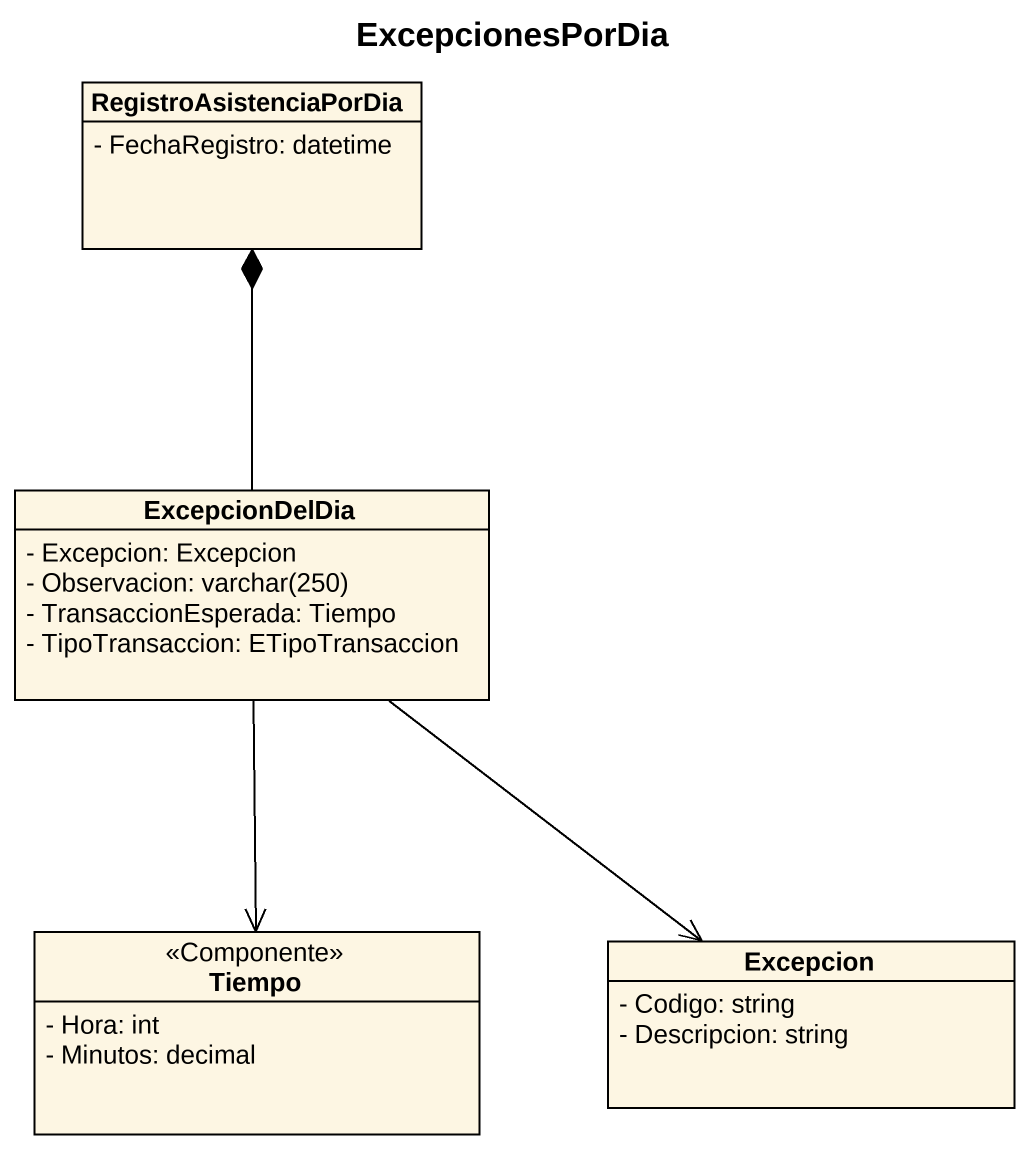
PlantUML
@startuml
title ExcepcionesPorDia
hide circle
hide empty members
skinparam classAttributeIconSize 0
class RegistroAsistenciaPorDia {
  - FechaRegistro: datetime
}
class ExcepcionDelDia {
  - Excepcion: Excepcion
  {field} - Observacion: varchar(250)
  - TransaccionEsperada: Tiempo
  - TipoTransaccion: ETipoTransaccion
}
class Tiempo <<Componente>> {
  - Hora: int
  - Minutos: decimal
}
class Excepcion {
  - Codigo: string
  - Descripcion: string
}
ExcepcionDelDia -up-* RegistroAsistenciaPorDia
ExcepcionDelDia --> Tiempo
ExcepcionDelDia --> Excepcion
@enduml
